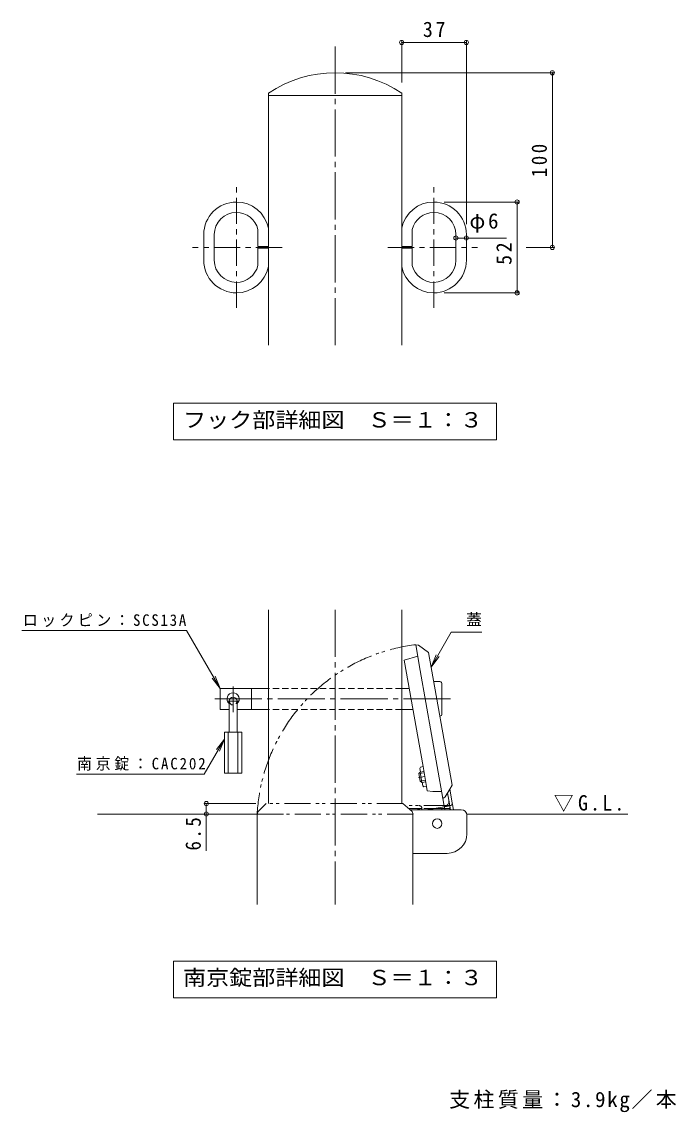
# Model space of a CAD drawing. Units: millimetres on the paper, enlarged 10 times, with parts at other scales. Extents: x -1698 to 1794, y -1371 to 970.
# Drawn here: x 546 to 1794, y -1111 to 970 of the extents above; entities that cross this region are included whole.
import ezdxf
from ezdxf.enums import TextEntityAlignment as Align

# ---------------------------------------------------------------- set-up
doc = ezdxf.new("R2010")
doc.units = ezdxf.units.MM
doc.header["$LTSCALE"] = 10
doc.header["$PDMODE"] = 32
doc.header["$PDSIZE"] = 8
for name, pattern in [('CHAIN1', [8, 5, -1, 1, -1]), ('CHAIN2', [12, 9, -1, 1, -1]), ('DASHED1', [1.8, 1.2, -0.6]), ('DOUBLE_CHAIN1', [8.8, 5, -1, 0.6, -0.6, 0.6, -1])]:
    doc.linetypes.add(name, pattern=pattern)
for name, color, linetype, lineweight in [('C-5', 7, 'Continuous', 9), ('D-0', 4, 'Continuous', 9), ('D-1', 3, 'Continuous', 9), ('D-2', 3, 'Continuous', 9), ('D-4', 7, 'Continuous', 9), ('D-5', 7, 'Continuous', 9), ('D-6', 2, 'Continuous', 9), ('D-9', 7, 'DOUBLE_CHAIN1', 9), ('D-A', 7, 'CHAIN1', 9), ('D-B', 2, 'Continuous', 9)]:
    doc.layers.add(name, color=color, linetype=linetype, lineweight=lineweight)
doc.styles.add('ＭＳ ゴシック', font='')
doc.styles.get('ＭＳ ゴシック').set_extended_font_data('MS Gothic')

msp = doc.modelspace()

# ---------------------------------------------------------------- linework, layer by layer
at = {"layer": 'D-0', "color": 7, "linetype": 'CHAIN2'}
for p, q in [((1143.22, 352.83), (1143.22, 925.78)), ((1143.22, -152.09), (1143.22, -714.36)), ((1363.78, -322.03), (907.11, -322.03))]:
    msp.add_line(p, q, dxfattribs=at)
at = {"layer": 'D-0'}
for p, q in [((1297.15, -218.7), (1305.83, -267.94)), ((1302.29, -219.48), (1297.15, -218.7)), ((1302.29, -219.48), (1321.75, -233.48)), ((1301, -240.53), (1275.31, -248.44)), ((1275.31, -248.44), (1311.08, -451.31)), ((1366.42, -486.82), (1321.75, -233.48)), ((1348.84, -511.88), (1305.83, -267.94)), ((1329.56, -498.49), (1319.23, -497.5)), ((1346.55, -498.88), (1329.56, -498.49)), ((1361.98, -494.25), (1366.42, -486.82))]:
    msp.add_line(p, q, dxfattribs=at)
at = {"layer": 'D-0', "linetype": 'DOUBLE_CHAIN1'}
for p, q in [((996.34, -536.86), (994.67, -541.78)), ((996.34, -536.86), (1011.8, -521.78)), ((1272.68, -521.78), (1011.8, -521.78)), ((1277.3, -525.78), (1272.68, -521.78)), ((1290.11, -536.86), (1277.3, -525.78)), ((1292.37, -541.78), (1290.11, -536.86)), ((994.67, -541.78), (1044.67, -541.78)), ((1292.37, -541.78), (1044.67, -541.78))]:
    msp.add_line(p, q, dxfattribs=at)
at = {"layer": 'D-0', "color": 2, "linetype": 'DOUBLE_CHAIN1'}
for p, q in [((1362.39, -525.78), (1277.3, -525.78)), ((1308.67, -531.12), (1283.47, -531.12)), ((1308.73, -533.45), (1308.73, -530.78)), ((1362.39, -533.45), (1362.39, -525.78))]:
    msp.add_line(p, q, dxfattribs=at)
at = {"layer": 'D-0', "color": 2}
for p, q in [((1286.17, -533.45), (1384.06, -533.45)), ((994.67, -541.78), (994.67, -714.36)), ((1291.77, -541.78), (1291.77, -714.36)), ((1394.72, -579.45), (1394.72, -544.12)), ((1357.39, -616.78), (1291.77, -616.78))]:
    msp.add_line(p, q, dxfattribs=at)
at = {"layer": 'D-0'}
for points in [[(1311.08, -451.31), (1317.74, -489.06), (1319.23, -497.5)], [(1348.84, -511.88), (1353.3, -508.79), (1361.98, -494.25)]]:
    msp.add_lwpolyline(points, dxfattribs=at)
msp.add_circle((1338.05, -560.12), 9, dxfattribs=at)
at = {"layer": 'D-0', "linetype": 'DOUBLE_CHAIN1'}
msp.add_arc((1338.05, -560.12), 343.87, 96.8325, 176.94379, dxfattribs=at)
at = {"layer": 'D-0', "color": 2, "linetype": 'DOUBLE_CHAIN1'}
msp.add_arc((1303.73, -530.78), 5, 0, 90, dxfattribs=at)
at = {"layer": 'D-0', "color": 2}
for centre, radius, start, end in [((1384.06, -544.12), 10.67, 0, 90), ((1357.39, -579.45), 37.33, 270, 0)]:
    msp.add_arc(centre, radius, start, end, dxfattribs=at)
at = {"layer": 'D-1'}
for p, q in [((1016.05, -152.09), (1016.05, -521.78)), ((1270.39, -152.09), (1270.39, -521.78))]:
    msp.add_line(p, q, dxfattribs=at)
at = {"layer": 'D-2'}
for p, q in [((1016.06, 352.83), (1016.06, 833.96)), ((1270.39, 352.83), (1270.39, 833.96)), ((1016.06, 829.49), (1270.39, 829.49)), ((892.72, 515.1), (892.72, 563.88)), ((912.72, 515.1), (912.72, 563.88)), ((996.06, 541.16), (996.06, 573.97)), ((1290.39, 541.16), (1290.39, 573.97)), ((1373.72, 515.1), (1373.72, 563.88)), ((1393.72, 515.1), (1393.72, 563.88)), ((1016.06, 541.16), (996.06, 541.16)), ((1270.39, 541.16), (1290.39, 541.16)), ((996.06, 537.83), (996.06, 505.02)), ((1016.06, 537.83), (996.06, 537.83)), ((1270.39, 537.83), (1290.39, 537.83)), ((1290.39, 537.83), (1290.39, 505.02)), ((955, 472.83), (955, 472.86)), ((1331.45, 472.83), (1331.45, 472.86))]:
    msp.add_line(p, q, dxfattribs=at)
at = {"layer": 'D-2', "color": 4}
for p, q in [((1343.22, -288.82), (1331.51, -288.82)), ((923.77, -302.03), (923.77, -342.03)), ((923.77, -302.03), (1016.05, -302.03)), ((983.77, -302.03), (983.77, -342.03)), ((1270.39, -302.03), (1284.76, -302.03)), ((1347.11, -293.7), (1347.11, -350.37)), ((941.28, -342.03), (923.77, -342.03)), ((1016.05, -342.03), (956.28, -342.03)), ((1270.39, -342.03), (1291.82, -342.03))]:
    msp.add_line(p, q, dxfattribs=at)
at = {"layer": 'D-2', "color": 6, "linetype": 'CHAIN1'}
for p, q in [((948.78, -298.41), (948.78, -347.13)), ((958.37, -326.2), (938.89, -326.2))]:
    msp.add_line(p, q, dxfattribs=at)
at = {"layer": 'D-2', "color": 4, "linetype": 'DASHED1'}
for p, q in [((1270.39, -302.03), (1016.05, -302.03)), ((1270.39, -342.03), (1016.05, -342.03))]:
    msp.add_line(p, q, dxfattribs=at)
at = {"layer": 'D-2', "color": 6}
for p, q in [((941.28, -326.2), (941.28, -385.37)), ((956.28, -326.2), (956.28, -385.37)), ((965.44, -385.37), (932.11, -385.37)), ((932.11, -385.37), (932.11, -463.7)), ((939.61, -385.37), (939.61, -463.7)), ((957.94, -385.37), (957.94, -463.7))]:
    msp.add_line(p, q, dxfattribs=at)
msp.add_lwpolyline([(965.44, -385.37), (965.44, -463.7), (932.11, -463.7)], dxfattribs=at)
at = {"layer": 'D-2'}
for centre, radius, start, end in [((1143.22, 645.35), 227.47, 56.01092, 123.98908), ((955, 563.88), 62.28, 90, 180), ((955, 563.88), 62.28, 11.35969, 90), ((1331.45, 563.88), 62.28, 90, 168.64031), ((1331.45, 563.88), 62.28, 0, 90), ((955, 563.88), 42.28, 90, 180), ((955, 563.88), 42.28, 13.79803, 90), ((1331.45, 563.88), 42.28, 90, 166.20197), ((1331.45, 563.88), 42.28, 0, 90), ((955, 515.1), 62.28, 180, 270), ((955, 515.1), 42.28, 180, 270), ((955, 515.1), 42.28, 270, 346.20197), ((955, 515.1), 62.28, 270, 348.64031), ((1331.45, 515.1), 62.28, 191.35969, 270), ((1331.45, 515.1), 42.28, 193.79803, 270), ((1331.45, 515.1), 42.28, 270, 0), ((1331.45, 515.1), 62.28, 270, 0)]:
    msp.add_arc(centre, radius, start, end, dxfattribs=at)
at = {"layer": 'D-2', "color": 4}
for centre, radius, start, end in [((1342.11, -293.7), 5, 0, 77.10931), ((948.78, -322.03), 11.67, 310.00481, 229.99519), ((1342.11, -350.37), 5, 282.89069, 0)]:
    msp.add_arc(centre, radius, start, end, dxfattribs=at)
at = {"layer": 'D-2', "color": 6}
msp.add_arc((948.78, -326.2), 7.5, 0, 180, dxfattribs=at)
at = {"layer": 'D-2', "color": 6, "linetype": 'DASHED1'}
msp.add_arc((948.78, -326.2), 7.5, 180, 0, dxfattribs=at)
at = {"layer": 'D-4'}
for p, q in [((1270.39, 933.63), (1270.39, 853.96)), ((1393.72, 930.63), (1270.39, 930.63)), ((1393.72, 933.63), (1393.72, 583.88)), ((1560.76, 872.83), (1163.22, 872.83)), ((1557.76, 872.83), (1557.76, 539.49)), ((1493.52, 626.16), (1351.45, 626.16)), ((1490.52, 452.83), (1490.52, 626.16)), ((1393.72, 557.48), (1373.72, 557.48)), ((1470.43, 557.48), (1393.72, 557.48)), ((1560.76, 539.49), (1507.76, 539.49)), ((1493.52, 452.83), (1351.45, 452.83)), ((1326.66, -261.3), (1336.23, -238.2)), ((1326.66, -261.3), (1341.88, -241.46)), ((894.58, -521.78), (991.8, -521.78)), ((897.58, -521.78), (897.58, -612.01)), ((894.58, -541.78), (991.8, -541.78))]:
    msp.add_line(p, q, dxfattribs=at)
for p in [(1270.39, 930.63), (1393.72, 930.63), (1557.76, 872.83), (1490.52, 626.16), (1373.72, 557.48), (1393.72, 557.48), (1557.76, 539.49), (1490.52, 452.83), (897.58, -521.78), (897.58, -541.78)]:
    msp.add_point(p, dxfattribs=at)
at = {"layer": 'D-5'}
for p, q in [((835.22, 242.02), (1451.22, 242.02)), ((835.22, 242.02), (835.22, 172.02)), ((1451.22, 242.02), (1451.22, 172.02)), ((835.22, 172.02), (1451.22, 172.02)), ((1326.66, -261.3), (1365.06, -194.78)), ((1365.06, -194.78), (1423.43, -194.78)), ((923.77, -302.03), (908.56, -282.2)), ((923.77, -302.03), (914.21, -278.93)), ((932.11, -398.87), (916.89, -418.71)), ((932.11, -398.87), (922.54, -421.97)), ((835.22, -822.28), (1451.22, -822.28)), ((835.22, -822.28), (835.22, -892.28)), ((1451.22, -822.28), (1451.22, -892.28)), ((835.22, -892.28), (1451.22, -892.28))]:
    msp.add_line(p, q, dxfattribs=at)
for points in [[(923.77, -302.03), (860, -191.57), (545.63, -191.57)], [(932.11, -398.87), (893.43, -465.79), (649.83, -465.79)]]:
    msp.add_lwpolyline(points, dxfattribs=at)
at = {"layer": 'D-6', "linetype": 'CHAIN1'}
msp.add_line((1302.64, -472.26), (1314.41, -470.19), dxfattribs=at)
at = {"layer": 'D-6'}
for p, q in [((1305.45, -461.61), (1303.29, -464.7)), ((1313.14, -462.97), (1303.29, -464.7)), ((1312.68, -460.34), (1305.45, -461.61)), ((1308.93, -481.31), (1305.45, -461.61)), ((1315.69, -477.41), (1305.84, -479.15)), ((1316.15, -480.04), (1308.93, -481.31)), ((1366.57, -520.28), (1361.98, -494.25)), ((1362.18, -526.08), (1357.8, -501.26)), ((1366.57, -520.28), (1368.89, -533.45))]:
    msp.add_line(p, q, dxfattribs=at)
at = {"layer": 'D-6', "linetype": 'DASHED1'}
msp.add_line((1330.34, -531.74), (1362.51, -526.07), dxfattribs=at)
at = {"layer": 'D-6', "color": 6}
for p, q in [((994.67, -541.78), (689.98, -541.78)), ((1394.46, -541.78), (1701.74, -541.78))]:
    msp.add_line(p, q, dxfattribs=at)
at = {"layer": 'D-6'}
msp.add_lwpolyline([(1308.93, -481.31), (1305.84, -479.15), (1303.29, -464.7)], dxfattribs=at)
at = {"layer": 'D-6', "linetype": 'DASHED1'}
msp.add_arc((1333.24, -548.16), 16.67, 100, 118.0563, dxfattribs=at)
at = {"layer": 'D-6'}
msp.add_arc((1361.65, -521.15), 5, 280, 10, dxfattribs=at)
at = {"layer": 'D-9', "linetype": 'Continuous'}
for p, q in [((1348.84, -511.88), (1352.65, -533.45)), ((1360.32, -515.57), (1363.48, -533.45)), ((1320.49, -533.43), (1351.67, -527.93))]:
    msp.add_line(p, q, dxfattribs=at)
at = {"layer": 'D-9'}
for p, q in [((1362.39, -531.12), (1308.67, -531.12)), ((1328.84, -533.45), (1328.84, -531.12)), ((1347.17, -533.45), (1347.17, -531.12)), ((1362.34, -533.45), (1362.34, -531.12))]:
    msp.add_line(p, q, dxfattribs=at)
at = {"layer": 'D-9', "linetype": 'Continuous'}
msp.add_arc((1349.82, -517.42), 10.67, 280, 10, dxfattribs=at)
at = {"layer": 'D-9'}
msp.add_arc((1298.01, -541.78), 10.67, 51.37186, 90, dxfattribs=at)
at = {"layer": 'D-A'}
for p, q in [((955, 424.43), (955, 654.56)), ((1331.45, 424.43), (1331.45, 654.56)), ((1042.29, 539.49), (871.25, 539.49)), ((1244.15, 539.49), (1415.2, 539.49))]:
    msp.add_line(p, q, dxfattribs=at)
at = {"layer": 'D-B'}
for p, q in [((1304.95, -454.93), (1305.94, -452.22)), ((1304.95, -454.93), (1306.11, -461.5)), ((1311.08, -451.31), (1305.94, -452.22)), ((1317.74, -489.06), (1312.6, -489.97))]:
    msp.add_line(p, q, dxfattribs=at)
msp.add_lwpolyline([(1309.58, -481.19), (1310.74, -487.76), (1312.6, -489.97)], dxfattribs=at)

# ---------------------------------------------------------------- texts
at = {"layer": 'C-5', "color": 2, "insert": (1360.99, -1110.77), "char_height": 29.33, "attachment_point": 7, "style": 'ＭＳ ゴシック'}
msp.add_mtext('\\T1.16;支柱質量：3.9kg／本', dxfattribs=at)
at = {"layer": 'D-4', "color": 2, "char_height": 29.33, "attachment_point": 7, "style": 'ＭＳ ゴシック'}
for s, insert in [('\\T1.27;\\W0.95;37', (1310.81, 940.63)), ('\\T1.17;φ6', (1399.58, 567.48))]:
    msp.add_mtext(s, dxfattribs=dict(at, insert=insert))
at = {"layer": 'D-4', "color": 2, "char_height": 29.33, "attachment_point": 7, "rotation": 90, "style": 'ＭＳ ゴシック'}
for s, insert in [('\\T1.27;\\W0.9;100', (1547.76, 673.66)), ('\\T1.27;\\W0.95;52', (1480.52, 506.21)), ('\\T1.27;\\W0.9;6.5', (887.58, -611.43))]:
    msp.add_mtext(s, dxfattribs=dict(at, insert=insert))
at = {"layer": 'D-5', "color": 2, "style": 'ＭＳ ゴシック', "width": 1.1}
for s, p in [('フック部詳細図\u3000Ｓ＝１：３', (853.22, 187.02)), ('南京錠部詳細図\u3000Ｓ＝１：３', (853.22, -877.28))]:
    msp.add_text(s, height=29.33, dxfattribs=at).set_placement(p, align=Align.BOTTOM_LEFT)
at = {"layer": 'D-5', "style": 'ＭＳ ゴシック'}
msp.add_text('蓋', height=21.99, dxfattribs=at).set_placement((1393.43, -188.11), align=Align.BOTTOM_LEFT)
at = {"layer": 'D-5', "char_height": 21.99, "attachment_point": 7, "style": 'ＭＳ ゴシック'}
for s, insert in [('\\T1.23;\\W0.95;ロックピン：SCS13A', (547.5, -184.91)), ('\\T1.25;\\W0.95;南京錠：CAC202', (650.93, -459.12))]:
    msp.add_mtext(s, dxfattribs=dict(at, insert=insert))
at = {"layer": 'D-5', "color": 2, "insert": (1560.37, -537.7), "char_height": 29.33, "attachment_point": 7, "style": 'ＭＳ ゴシック'}
msp.add_mtext('\\T1.22;\\W0.95;▽G.L.', dxfattribs=at)

doc.saveas('drawing.dxf')
